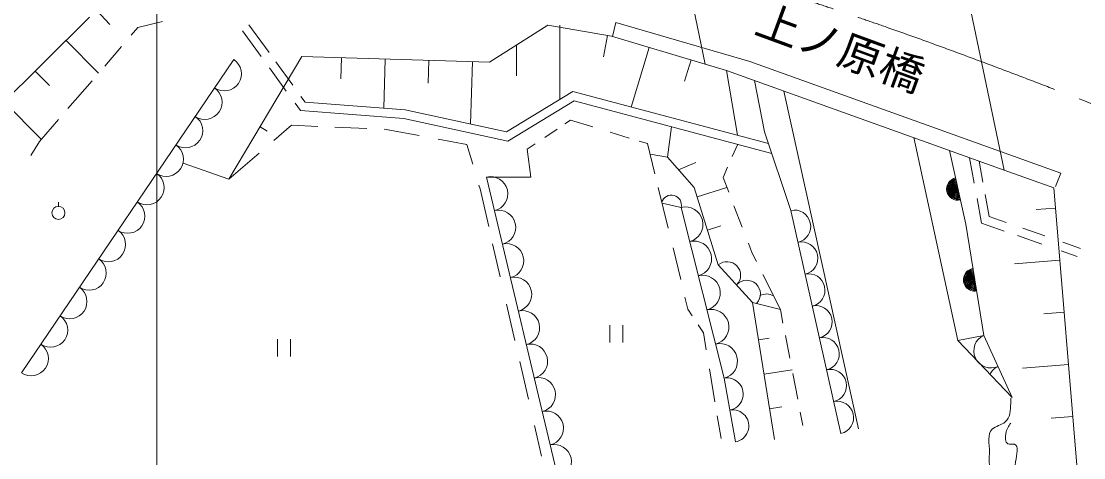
# Model space of a CAD drawing. Units: millimetres, scale not verified. Extents: x 40000 to 680000, y 20000 to 380000.
# Drawn here: x 257866 to 318748, y 262834 to 287877 of the extents above; entities that cross this region are included whole.
import ezdxf
from ezdxf.enums import TextEntityAlignment as Align

# ---------------------------------------------------------------- set-up
doc = ezdxf.new("R2010")
doc.units = ezdxf.units.MM
doc.header["$LTSCALE"] = 1000
doc.linetypes.add('CHAIN', pattern=[18.5, 12, -1.5, 3.5, -1.5])
for name, color, linetype, lineweight in [('M-BGD', 7, 'Continuous', 13), ('M-BMK', 2, 'CHAIN', 13), ('M-STR-STR1', 1, 'Continuous', 13), ('M-STR-STRC', 7, 'Continuous', 13)]:
    doc.layers.add(name, color=color, linetype=linetype, lineweight=lineweight)
doc.styles.add('ＭＳ ゴシック', font='')
doc.styles.get('ＭＳ ゴシック').set_extended_font_data('MS Gothic')

msp = doc.modelspace()

# ---------------------------------------------------------------- linework, layer by layer
at = {"layer": 'M-BGD'}
for p, q in [((255907, 282277), (261775, 288103)), ((262186, 288511), (262936, 287696)), ((264168, 287071), (264551, 287514)), ((264551, 287514), (265956, 287854)), ((270902, 287679), (272065, 286076)), ((284690, 285531), (288039, 287642)), ((288039, 287642), (291690, 287017)), ((288730, 283400), (288722, 287657)), ((291936, 287811), (291747, 287007)), ((291936, 287811), (299620, 285573)), ((262295, 284899), (260435, 286772)), ((270536, 287332), (271616, 285844)), ((291462, 287056), (291225, 285835)), ((291690, 287017), (297062, 285411)), ((262646, 285306), (263616, 286431)), ((286245, 286511), (286251, 284741)), ((292821, 282954), (293853, 286371)), ((257881, 267712), (270048, 285682)), ((269765, 278809), (273939, 285846)), ((272453, 285542), (273425, 284202)), ((273939, 285846), (284690, 285531)), ((276221, 285779), (276185, 284569)), ((278637, 282889), (278720, 285706)), ((281219, 285633), (281180, 284323)), ((283718, 285559), (283612, 281978)), ((296248, 285655), (295878, 284430)), ((299620, 285573), (317425, 279159)), ((258660, 285011), (259480, 284185)), ((272083, 285200), (273045, 283874)), ((298269, 285051), (298908, 281332)), ((260539, 282864), (261922, 284467)), ((300455, 281530), (299887, 284470)), ((285663, 281531), (289466, 283849)), ((289466, 283849), (300678, 280860)), ((301571, 283866), (305833, 264494)), ((256886, 283250), (259019, 281101)), ((273555, 283171), (273861, 282749)), ((273891, 283560), (274130, 283231)), ((274130, 283231), (279857, 282797)), ((285752, 280999), (289544, 283310)), ((289544, 283310), (300867, 280292)), ((273861, 282749), (279784, 282301)), ((279857, 282797), (285663, 281531)), ((258904, 280968), (260008, 282248)), ((272334, 281029), (273349, 281907)), ((273349, 281907), (274869, 281844)), ((279784, 282301), (285752, 280999)), ((289014, 281986), (289339, 282203)), ((289339, 282203), (290617, 281813)), ((271954, 281577), (271550, 281817)), ((275832, 281804), (277666, 281728)), ((278663, 281687), (280658, 281318)), ((287858, 281215), (288565, 281687)), ((291617, 281509), (292700, 281178)), ((294893, 280071), (295135, 281820)), ((301958, 277021), (300455, 281530)), ((258422, 280180), (258904, 280968)), ((281764, 281113), (283406, 280809)), ((283406, 280809), (283740, 279670)), ((286849, 280542), (287307, 280848)), ((293268, 281005), (293755, 280857)), ((293755, 280857), (294177, 279126)), ((298610, 280112), (298924, 280817)), ((309004, 281200), (311529, 269566)), ((269765, 278809), (271497, 280306)), ((287073, 278934), (286849, 280542)), ((293904, 280248), (294893, 280071)), ((294893, 280071), (296417, 278344)), ((311984, 276233), (311056, 280464)), ((267135, 279733), (269765, 278809)), ((295523, 279357), (296517, 279782)), ((298077, 278920), (298339, 279506)), ((312473, 278585), (312208, 280034)), ((312969, 278649), (312752, 279841)), ((288635, 261647), (284531, 278934)), ((284531, 278934), (287073, 278934)), ((298406, 278067), (298077, 278920)), ((314187, 279341), (317024, 278324)), ((317425, 279159), (317124, 278390)), ((284093, 278466), (284153, 278262)), ((284153, 278262), (284651, 276097)), ((294368, 278339), (294937, 276002)), ((296417, 278344), (297806, 273906)), ((298302, 278336), (296587, 277800)), ((317024, 278324), (318728, 258013)), ((312891, 276297), (312633, 277706)), ((313330, 276673), (313101, 277929)), ((259999, 277253), (259999, 277503)), ((294586, 277446), (295672, 277192)), ((295672, 277192), (298145, 267401)), ((299176, 276071), (298705, 277292)), ((304831, 264226), (301958, 277021)), ((316030, 277071), (317121, 277162)), ((314305, 276333), (313330, 276673)), ((297185, 275891), (297949, 276130)), ((313017, 269857), (311984, 276233)), ((314190, 275843), (312891, 276297)), ((316522, 275559), (315253, 276002)), ((316355, 275087), (314954, 275576)), ((318568, 274844), (317556, 275198)), ((284877, 275116), (285314, 273214)), ((295212, 274870), (295655, 273053)), ((299737, 274617), (299532, 275148)), ((300001, 274085), (299737, 274617)), ((318378, 274381), (317452, 274704)), ((314782, 273956), (317372, 274173)), ((297806, 273906), (299771, 271738)), ((301363, 271331), (300363, 273352)), ((285677, 271637), (286153, 269566)), ((295899, 272050), (296069, 271351)), ((299771, 271738), (301363, 271331)), ((299771, 271738), (301024, 263878)), ((296069, 271351), (296311, 270982)), ((301363, 271331), (301512, 270562)), ((316462, 271086), (317623, 271183)), ((291592, 269438), (291592, 270438)), ((292342, 270438), (292342, 269438)), ((296658, 270453), (296952, 270005)), ((296952, 270005), (297116, 269025)), ((301650, 269851), (301904, 268540)), ((311529, 269566), (313017, 269857)), ((314655, 266295), (313017, 269857)), ((272547, 268635), (272547, 269635)), ((273297, 269635), (273297, 268635)), ((300112, 269598), (300718, 269695)), ((311529, 269566), (314655, 266295)), ((286430, 268361), (286929, 266192)), ((297297, 267936), (297611, 266051)), ((302033, 267879), (300427, 267623)), ((315236, 267973), (317874, 268194)), ((298145, 267401), (298789, 263742)), ((302075, 267661), (302360, 266190)), ((300742, 265648), (301454, 265762)), ((302503, 265455), (302651, 264691)), ((297748, 265233), (297962, 263948)), ((316884, 265100), (318124, 265204)), ((287274, 264694), (287682, 262917))]:
    msp.add_line(p, q, dxfattribs=at)
msp.add_circle((259996, 276880), 375, dxfattribs=at)
for centre, radius, start, end in [((269495, 284865), 986, 235.89989, 55.89989), ((268389, 283231), 986, 235.89989, 55.89989), ((267282, 281598), 986, 235.89989, 55.89989), ((266176, 279964), 986, 235.89989, 55.89989), ((265070, 278330), 986, 235.89989, 55.89989), ((284759, 277974), 987, 283.35611, 103.35611), ((311540, 278257), 650, 102.37873, 282.37873), ((311540, 278257), 600, 102.37873, 282.37873), ((311540, 278257), 550, 102.37873, 282.37873), ((311540, 278257), 500, 102.37873, 282.37873), ((311540, 278257), 450, 102.37873, 282.37873), ((311540, 278257), 400, 102.37873, 282.37873), ((311540, 278257), 350, 102.37873, 282.37873), ((311540, 278257), 300, 102.37873, 282.37873), ((311540, 278257), 250, 102.37873, 282.37873), ((311540, 278257), 200, 102.37873, 282.37873), ((311540, 278257), 150, 102.37873, 282.37873), ((311540, 278257), 100, 102.37873, 282.37873), ((311540, 278257), 50, 102.37873, 282.37873), ((295124, 277339), 567, 344.99358, 164.99358), ((263964, 276697), 986, 235.89989, 55.89989), ((285215, 276053), 987, 283.35611, 103.35611), ((295919, 276213), 1010, 284.1761, 104.1761), ((302163, 276107), 937, 282.65546, 102.65546), ((262858, 275063), 986, 235.89989, 55.89989), ((296414, 274255), 1010, 284.1761, 104.1761), ((302574, 274279), 937, 282.65546, 102.65546), ((285671, 274132), 987, 283.35611, 103.35611), ((261752, 273429), 986, 235.89989, 55.89989), ((298306, 273304), 779, 316.76239, 129.81508), ((302984, 272451), 937, 282.65546, 102.65546), ((312501, 273045), 650, 99.2026, 279.2026), ((312501, 273045), 600, 99.2026, 279.2026), ((312501, 273045), 550, 99.2026, 279.2026), ((312501, 273045), 500, 99.2026, 279.2026), ((312501, 273045), 450, 99.2026, 279.2026), ((312501, 273045), 400, 99.2026, 279.2026), ((312501, 273045), 350, 99.2026, 279.2026), ((286127, 272211), 987, 283.35611, 103.35611), ((296908, 272297), 1010, 284.1761, 104.1761), ((299441, 272237), 779, 316.76239, 136.76239), ((312501, 273045), 300, 99.2026, 279.2026), ((312501, 273045), 250, 99.2026, 279.2026), ((312501, 273045), 200, 99.2026, 279.2026), ((312501, 273045), 150, 99.2026, 279.2026), ((312501, 273045), 100, 99.2026, 279.2026), ((312501, 273045), 50, 99.2026, 279.2026), ((260646, 271796), 986, 235.89989, 55.89989), ((300584, 271467), 764, 59.70489, 119.06034), ((303394, 270624), 937, 282.65546, 102.65546), ((259540, 270162), 986, 235.89989, 55.89989), ((286583, 270291), 987, 283.35611, 103.35611), ((297403, 270338), 1010, 284.1761, 104.1761), ((303805, 268796), 937, 282.65546, 102.65546), ((313427, 268966), 980, 114.68788, 294.68788), ((258434, 268528), 986, 235.89989, 55.89989), ((287039, 268370), 987, 283.35611, 103.35611), ((297898, 268380), 1010, 284.1761, 104.1761), ((304215, 266968), 937, 282.65546, 102.65546), ((314246, 267185), 980, 114.68788, 152.7057), ((287495, 266449), 987, 283.35611, 103.35611), ((298306, 266486), 929, 279.97771, 99.97771), ((304626, 265140), 937, 282.65546, 102.65546), ((287951, 264528), 987, 283.35611, 103.35611), ((298628, 264657), 929, 279.97771, 99.97771), ((288407, 262607), 987, 283.35611, 103.35611)]:
    msp.add_arc(centre, radius, start, end, dxfattribs=at)
for points, knots in [([(314123, 261824), (313802, 261979), (313481, 262134), (313373, 262386), (313287, 262589), (313337, 262854), (313342, 263137), (313350, 263646), (313207, 264210), (313498, 264481), (313681, 264652), (314037, 264707), (314248, 264888), (314523, 265122), (314556, 265569), (314561, 265951), (314563, 266058), (314562, 266161), (314561, 266263)], [0, 0, 0, 0, 1, 1, 1, 2, 2, 2, 3, 3, 3, 4, 4, 4, 5, 5, 5, 6, 6, 6, 6]), ([(314561, 264825), (314446, 264652), (314332, 264479), (314280, 264231), (314232, 264002), (314237, 263710), (314405, 263637), (314509, 263592), (314675, 263631), (314780, 263606), (315059, 263539), (314899, 263018), (314842, 262605), (314771, 262086), (314861, 261738), (314999, 261355), (315056, 261196), (315122, 261030), (315155, 260854), (315268, 260262), (315019, 259547), (315374, 259104), (315427, 259037), (315494, 258976), (315562, 258916)], [0, 0, 0, 0, 1, 1, 1, 2, 2, 2, 3, 3, 3, 4, 4, 4, 5, 5, 5, 6, 6, 6, 7, 7, 7, 8, 8, 8, 8])]:
    msp.add_open_spline(points, degree=3, knots=knots, dxfattribs=at)
at = {"layer": 'M-BMK'}
msp.add_open_spline([(288081, 293339), (288378, 293270), (288674, 293200), (288970, 293128), (289363, 293032), (289755, 292934), (290147, 292834), (290539, 292735), (290931, 292636), (291323, 292533), (291561, 292470), (291799, 292407), (292037, 292342), (292275, 292278), (292513, 292214), (292751, 292149), (292989, 292084), (293226, 292018), (293464, 291952), (295041, 291513), (296613, 291051), (298179, 290574), (301335, 289612), (304470, 288583), (307582, 287488), (312454, 285775), (317266, 283900), (322079, 282025)], degree=3, knots=[0, 0, 0, 0, 1, 1, 1, 2, 2, 2, 3, 3, 3, 4, 4, 4, 5, 5, 5, 6, 6, 6, 7, 7, 7, 8, 8, 8, 9, 9, 9, 9], dxfattribs=at)
at = {"layer": 'M-STR-STR1'}
for p, q in [((294856, 295930), (297062, 285411)), ((311841, 290529), (314187, 279341)), ((297062, 285411), (298269, 285051)), ((298269, 285051), (314187, 279341))]:
    msp.add_line(p, q, dxfattribs=at)
at = {"layer": 'M-STR-STRC'}
msp.add_line((265627, 292365), (265627, 254585), dxfattribs=at)

# ---------------------------------------------------------------- texts
at = {"layer": 'M-STR-STR1', "style": 'ＭＳ ゴシック'}
msp.add_text('上ノ原橋', height=1833, rotation=339.824, dxfattribs=at).set_placement((299610, 286702), align=Align.BOTTOM_LEFT)

doc.saveas('drawing.dxf')
